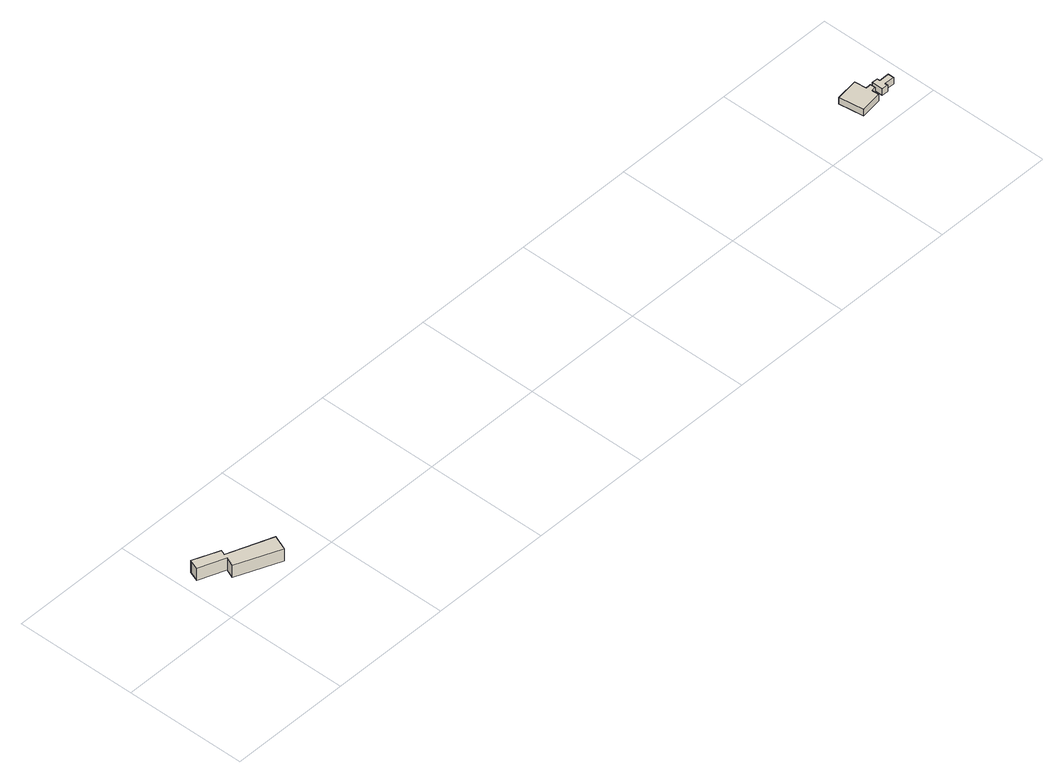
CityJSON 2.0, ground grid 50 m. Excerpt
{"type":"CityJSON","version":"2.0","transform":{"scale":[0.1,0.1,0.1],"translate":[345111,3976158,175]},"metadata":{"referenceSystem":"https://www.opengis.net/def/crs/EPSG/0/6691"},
"CityObjects":{
"building1":{"type":"Building","attributes":{"土砂災害警戒区域.現象区分":"1","土砂災害警戒区域.区域区分":"1","measuredHeight":7.7},"geometry":[{"type":"Solid","lod":"1","boundaries":[[[[0,1,2,3,4,5,6,7]],[[6,8,9,7]],[[5,10,8,6]],[[4,11,10,5]],[[3,12,11,4]],[[2,13,12,3]],[[1,14,13,2]],[[0,15,14,1]],[[7,9,15,0]],[[8,10,11,12,13,14,15,9]]]]}]},
"building2":{"type":"Building","attributes":{"土砂災害警戒区域.現象区分":"1","土砂災害警戒区域.区域区分":"2","measuredHeight":3},"geometry":[{"type":"Solid","lod":"1","boundaries":[[[[16,17,18,19,20,21,22,23]],[[22,24,25,23]],[[21,26,24,22]],[[20,27,26,21]],[[19,28,27,20]],[[18,29,28,19]],[[17,30,29,18]],[[16,31,30,17]],[[23,25,31,16]],[[24,26,27,28,29,30,31,25]]]]}]},
"building3":{"type":"Building","attributes":{"土砂災害警戒区域.現象区分":"1","土砂災害警戒区域.区域区分":"2","measuredHeight":3},"geometry":[{"type":"Solid","lod":"1","boundaries":[[[[32,33,34,35,36,37,38,39]],[[38,40,41,39]],[[37,42,40,38]],[[36,43,42,37]],[[35,44,43,36]],[[34,45,44,35]],[[33,46,45,34]],[[32,47,46,33]],[[39,41,47,32]],[[40,42,43,44,45,46,47,41]]]]}]}
},
"vertices":[
[21,202,75],[126,159,75],[118,139,75],[299,70,75],[275,8,75],[96,81,75],[111,119,75],[5,161,75],[111,119,131],[5,161,131],[96,81,131],[275,8,131],[299,70,131],[118,139,131],[126,159,131],[21,202,131],
[3328,203,10],[3333,153,10],[3354,154,10],[3355,132,10],[3336,130,10],[3338,101,10],[3249,89,10],[3236,190,10],[3249,89,40],[3236,190,40],[3338,101,40],[3336,130,40],[3355,132,40],[3354,154,40],[3333,153,40],[3328,203,40],
[3433,145,9],[3433,121,9],[3392,121,9],[3392,110,9],[3366,111,9],[3367,158,9],[3391,157,9],[3391,145,9],[3391,157,39],[3391,145,39],[3367,158,39],[3366,111,39],[3392,110,39],[3392,121,39],[3433,121,39],[3433,145,39]
]}
